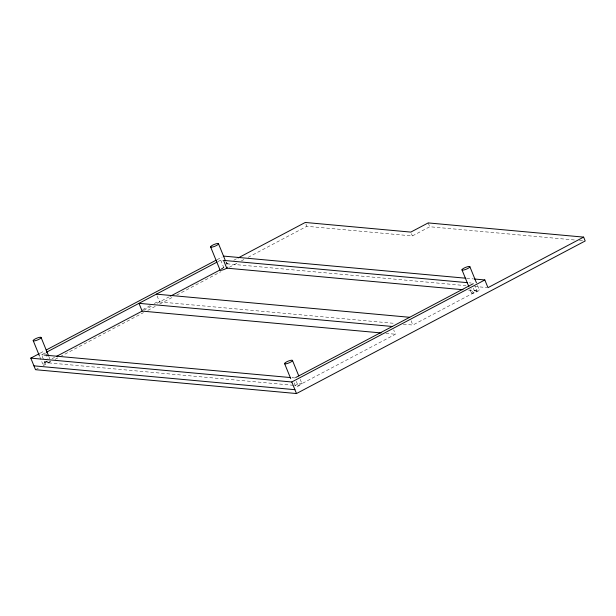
<?xml version="1.0" encoding="UTF-8"?>
<svg xmlns="http://www.w3.org/2000/svg" width="616" height="616" viewBox="0 0 616 616"><rect width="100%" height="100%" fill="white"/><g stroke="black" fill="none" stroke-linecap="round" stroke-linejoin="round"><path stroke-width="0.46" stroke-dasharray="3.08 2.31" d="M220.79 269.531L223.108 268.268M403.288 324.178L412.851 325.048L477.177 290.991L475.429 286.71M40.155 353.191L44.406 350.951M217.048 259.713L222.153 257.018M293.308 385.293L44.737 362.516L41.595 354.816L45.476 352.76M217.625 261.785L220.728 260.145L223.562 260.391M226.295 262.108L226.996 263.825L229.545 262.478M233.803 260.229L236.351 258.874M142.72 309.617L150.173 305.675M154.308 303.488L157.627 301.74L394.687 323.392M52.044 358.72L54.593 357.372M143.805 310.225L152.09 305.852M157.057 303.226L169.623 296.589M35.52 369.7L39.77 367.452M43.174 365.65L51.675 361.153M55.078 359.359L59.328 357.111M60.183 356.664L143.528 312.612M147.786 310.364L155.44 306.314M159.69 304.065L172.449 297.328M176.7 295.079L220.928 271.702M229.429 267.205L237.938 262.716M241.341 260.915L243.89 259.567M248.14 257.319L306.83 226.303L412.366 235.943L429.76 226.75L575.667 240.094M294.171 382.882L295.218 385.47L298.044 385.655L395.457 334.242L393.701 329.93M44.737 362.516L48.641 360.522M468.684 290.244L477.177 290.991M294.895 377.955L292.069 377.7L292.769 379.433M579.479 240.44L583.29 240.794M466.666 278.301L473.358 278.909M469.323 282.844L471.232 283.021M226.996 263.825L465.989 285.655M474.59 286.44L487.017 287.58M385.901 333.364L395.457 334.242M41.595 354.816L43.459 354.993M473.358 288.188L474.42 290.767M477.531 285.462L479.34 289.913A4.274 0.97 -22.2 0 1 473.319 293.093L471.556 288.781M469.946 289.358L471.402 292.916M428.189 222.915L429.76 226.75M411.426 233.641L412.366 235.943M411.088 320.736L412.851 325.048M305.882 224.001L306.83 226.303M300.185 379.348L301.948 383.66M296.296 381.373L298.044 385.655M225.779 261.608L227.597 266.058M220.728 260.145L223.877 267.852M157.08 295.88L159.544 301.909M48.749 356.248L49.834 358.92M45.83 353.623L47.94 358.797M39.717 356.595L42.62 363.702M46.847 361.122L47.54 362.847M294.571 385.932A4.274 0.97 -22.2 0 1 300.315 383.421A4.274 0.97 -22.2 0 1 300.97 384.7A4.274 0.97 -22.2 0 1 295.11 386.987M473.319 293.093A4.274 0.97 -22.2 0 1 473.45 291.237A4.274 0.97 -22.2 0 1 479.34 289.913M50.404 361.022A4.274 0.97 -22.2 0 1 45.823 363.517A4.274 0.97 -22.2 0 1 42.643 363.602A4.274 0.97 -22.2 0 1 46.67 361.13M221.236 268.753A4.274 0.97 -22.2 0 1 225.094 267.028M227.843 266.72A4.274 0.97 -22.2 0 1 227.959 266.944"/><path stroke-width="0.92" d="M238.053 257.981L305.259 222.461L410.803 232.101L428.189 222.915L583.629 237.114L585.2 240.964L296.496 393.539L35.52 369.7L30.8 358.135L39.301 353.646M46.108 350.05L216.193 260.16M46.323 352.314L216.847 262.193M56.295 356.479L142.15 311.103L381.119 332.933M170.463 296.142L220.02 269.954A4.274 0.97 -22.2 0 0 222.884 269.877A4.274 0.97 -22.2 0 0 227.389 267.683M295.672 377.539L473.257 283.691M30.8 358.135L291.776 381.982L484.83 279.957L487.972 287.664L583.629 237.114M223.854 256.117L465.711 278.209M474.312 278.994L484.83 279.957M467.413 282.667L223.562 260.391L226.742 268.145L462.939 289.72M156.379 294.155L409.686 317.294M392.292 326.48L138.985 303.341L142.15 311.103M44.391 355.078L290.159 377.531M33.942 365.842L294.918 389.682M469.908 266.79A4.274 0.97 -22.2 0 1 463.887 269.977A4.274 0.97 -22.2 0 1 464.017 268.122A4.274 0.97 -22.2 0 1 469.908 266.79L476.438 282.798M461.962 269.8L468.861 286.694M292.508 360.545A4.274 0.97 -22.2 0 1 286.486 363.725A4.274 0.97 -22.2 0 1 286.617 361.869A4.274 0.97 -22.2 0 1 292.508 360.545L298.775 375.899M284.569 363.548L290.737 378.663M291.776 381.982L296.496 393.539M218.526 243.828A4.274 0.97 -22.2 0 1 212.505 247.016A4.274 0.97 -22.2 0 1 212.635 245.16A4.274 0.97 -22.2 0 1 218.526 243.828L225.056 259.837M210.58 246.839L220.02 269.954M41.126 337.576A4.274 0.97 -22.2 0 1 35.104 340.764A4.274 0.97 -22.2 0 1 35.235 338.908A4.274 0.97 -22.2 0 1 41.126 337.576L48.387 355.363M33.187 340.586L39.355 355.702"/></g></svg>
